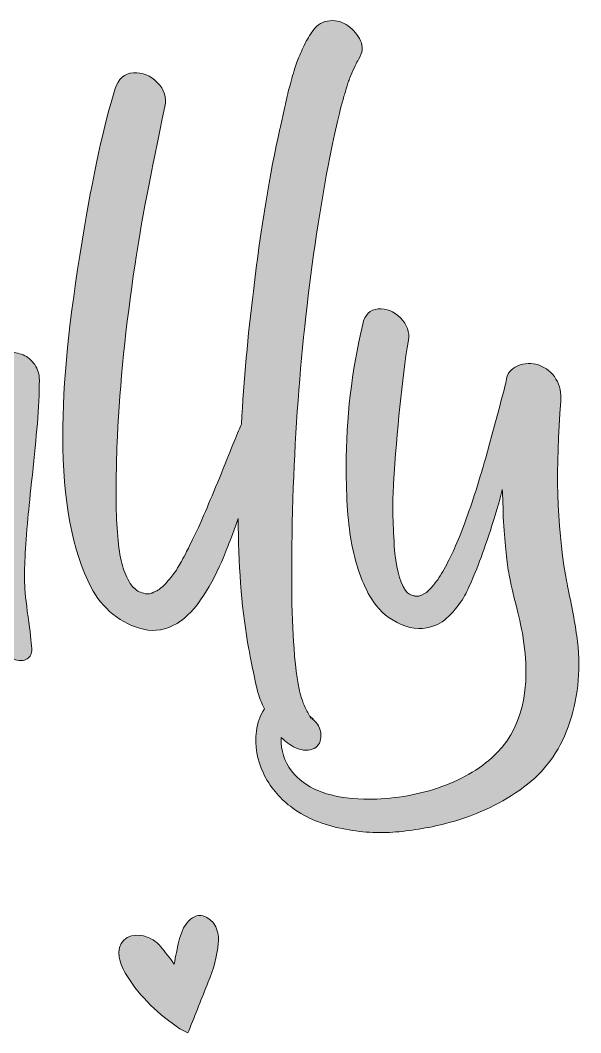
# Model space of a CAD drawing. Header units: inches. Extents: x 181 to 899, y -1027 to -53.
# Drawn here: x 656.6 to 892.8, y -549.8 to -122.8 of the extents above; entities that cross this region are included whole.
import ezdxf

# ---------------------------------------------------------------- set-up
doc = ezdxf.new("R2010")
doc.units = ezdxf.units.IN
doc.header["$MEASUREMENT"] = 0
doc.layers.add('Layer 1', color=7, linetype='Continuous')

# ---------------------------------------------------------------- blocks, each defined once
blk = doc.blocks.new('block 2')
at = {"layer": 'Layer 1', "true_color": 0xffffff}
h = blk.add_hatch(color=7, dxfattribs=at)
h.dxf.hatch_style = 2
edge = h.paths.add_edge_path()
edge.add_spline(control_points=[(886.67, -422.94), (891.12, -411.83), (892.79, -399.91), (891.67, -387.18), (891.37, -384.15), (890.92, -380.84), (890.31, -377.25), (889.7, -373.67), (888.97, -369.8), (888.11, -365.66), (887.25, -361.51), (886.67, -358.53), (886.37, -356.71), (882.73, -335.8), (882.07, -311.4), (884.4, -283.51), (884.7, -280.08), (884.02, -276.94), (882.36, -274.12), (880.69, -271.29), (878.24, -269.32), (875, -268.2), (872.07, -267.2), (869.14, -267.32), (866.21, -268.58), (863.28, -269.85), (861.67, -271.99), (861.36, -275.03), (861.36, -275.13), (861.34, -275.28), (861.29, -275.48), (861.24, -275.68), (861.21, -275.84), (861.21, -275.93), (861.11, -276.24), (859.54, -282.15), (856.51, -293.67), (853.28, -305.39), (851.46, -311.85), (851.06, -313.07), (847.82, -323.98), (844.69, -333.17), (841.66, -340.65), (838.83, -347.62), (835.95, -353.38), (833.02, -357.93), (832.01, -359.44), (831, -360.76), (829.99, -361.87), (829.99, -361.87), (828.32, -363.53), (828.32, -363.53), (828.32, -363.53), (827.72, -364.14), (827.72, -364.14), (827.72, -364.14), (827.26, -364.44), (827.26, -364.44), (827.26, -364.44), (825.44, -365.35), (825.44, -365.35), (825.44, -365.35), (825.29, -365.35), (825.29, -365.35), (825.29, -365.35), (824.99, -365.5), (824.99, -365.5), (824.79, -365.61), (824.38, -365.66), (823.78, -365.66), (823.78, -365.66), (823.02, -365.66), (823.02, -365.66), (822.92, -365.66), (822.87, -365.63), (822.87, -365.58), (822.87, -365.53), (822.82, -365.5), (822.72, -365.5), (822.62, -365.5), (822.41, -365.48), (822.11, -365.43), (821.81, -365.38), (821.6, -365.3), (821.5, -365.2), (821.1, -365), (820.8, -364.9), (820.59, -364.9), (820.59, -364.9), (820.14, -364.59), (820.14, -364.59), (819.63, -364.19), (819.23, -363.74), (818.93, -363.23), (816.3, -359.29), (814.73, -353.08), (814.23, -344.59), (813.52, -334.39), (813.42, -325.65), (813.93, -318.37), (815.34, -295.23), (817.41, -275.03), (820.14, -257.75), (820.75, -254.31), (819.63, -251.18), (816.81, -248.35), (813.98, -245.52), (810.84, -244.26), (807.41, -244.56), (803.97, -244.87), (801.8, -246.99), (800.89, -250.93), (796.25, -270.93), (793.92, -290.89), (793.92, -310.79), (793.92, -324.64), (794.73, -335.7), (796.35, -343.98), (798.37, -354.09), (801.4, -362.12), (805.44, -368.08), (808.37, -372.32), (812.28, -375.51), (817.18, -377.63), (822.08, -379.75), (826.81, -379.9), (831.35, -378.08), (834.08, -376.97), (836.63, -375.03), (839.01, -372.25), (841.38, -369.47), (843.15, -366.94), (844.31, -364.67), (845.47, -362.4), (846.81, -359.39), (848.33, -355.65), (851.56, -347.87), (855.05, -337.47), (858.79, -324.43), (858.89, -324.03), (859.04, -323.4), (859.24, -322.54), (859.44, -321.68), (859.6, -321.05), (859.7, -320.64), (859.8, -321.96), (859.9, -323.9), (860, -326.48), (860.1, -329.06), (860.15, -331), (860.15, -332.31), (860.76, -342.82), (861.51, -350.6), (862.42, -355.65), (862.93, -358.59), (863.89, -362.88), (865.3, -368.54), (866.72, -374.19), (867.68, -378.44), (868.18, -381.27), (872.33, -405.01), (868.03, -422.54), (855.3, -433.86), (848.53, -439.82), (840.32, -444.26), (830.67, -447.19), (821.02, -450.12), (811.25, -451.49), (801.35, -451.29), (787.71, -450.88), (777.96, -447.39), (772.1, -440.83), (768.66, -436.99), (766.82, -432.57), (766.56, -427.57), (766.52, -426.78), (766.55, -426), (766.6, -425.24), (768.35, -426.99), (770.33, -428.46), (772.55, -429.61), (775.78, -430.92), (778.41, -431.03), (780.43, -429.92), (782.45, -428.8), (783.41, -426.86), (783.31, -424.08), (783.21, -421.46), (781.99, -419.23), (779.65, -417.38), (779.78, -417.43), (779.9, -417.49), (779.98, -417.49), (779.98, -417.49), (779.07, -416.73), (779.07, -416.73), (779.14, -416.88), (779.2, -416.97), (779.27, -417.07), (779.25, -417.06), (779.24, -417.04), (779.22, -417.03), (779.02, -416.93), (778.92, -416.83), (778.92, -416.73), (778.92, -416.63), (778.97, -416.63), (779.07, -416.73), (779.07, -416.73), (778.61, -416.28), (778.61, -416.28), (778.92, -416.88), (779.07, -417.23), (779.07, -417.34), (779.07, -417.34), (777.86, -415.06), (777.86, -415.06), (777.86, -414.96), (777.75, -414.73), (777.55, -414.38), (777.35, -414.03), (777.15, -413.65), (776.94, -413.24), (776.94, -413.24), (776.64, -412.64), (776.64, -412.64), (776.13, -411.43), (775.63, -410.11), (775.13, -408.7), (773.71, -404.25), (772.65, -397.23), (771.95, -387.63), (770.83, -373.59), (770.68, -352.57), (771.49, -324.58), (773.11, -274.87), (778.11, -227.84), (786.49, -183.48), (788.82, -171.46), (790.99, -161.91), (793.01, -154.84), (793.21, -154.23), (793.49, -153.32), (793.84, -152.11), (794.2, -150.9), (794.47, -149.99), (794.68, -149.38), (794.68, -149.18), (794.78, -148.88), (794.98, -148.48), (795.08, -148.27), (795.21, -147.92), (795.36, -147.41), (795.51, -146.91), (795.64, -146.56), (795.74, -146.35), (797.25, -142.92), (798.37, -140.59), (799.07, -139.38), (800.89, -136.55), (801.19, -133.9), (799.98, -131.43), (798.77, -128.95), (797.05, -126.88), (794.83, -125.21), (792.6, -123.54), (790.03, -122.81), (787.1, -123.01), (784.17, -123.22), (781.8, -124.58), (779.98, -127.11), (778.66, -128.92), (777.42, -131.02), (776.26, -133.4), (775.1, -135.77), (774.16, -137.89), (773.46, -139.76), (772.75, -141.63), (771.95, -144.16), (771.03, -147.34), (770.13, -150.52), (769.52, -152.82), (769.22, -154.23), (768.91, -155.65), (768.36, -158.2), (767.55, -161.89), (766.74, -165.58), (766.24, -167.82), (766.03, -168.63), (761.79, -187.33), (758.05, -210.16), (754.82, -237.14), (752.49, -255.83), (750.83, -274.52), (749.82, -293.21), (748.6, -295.94), (745.77, -302.81), (741.33, -313.82), (736.88, -324.84), (733.3, -333.22), (730.57, -338.98), (730.47, -339.08), (729.99, -340.04), (729.13, -341.86), (728.27, -343.68), (727.77, -344.77), (727.61, -345.12), (727.46, -345.48), (726.98, -346.41), (726.17, -347.92), (725.36, -349.44), (724.81, -350.48), (724.51, -351.03), (724.2, -351.59), (723.67, -352.5), (722.92, -353.76), (722.16, -355.02), (721.5, -356.01), (720.94, -356.71), (720.39, -357.42), (719.73, -358.23), (718.97, -359.14), (718.22, -360.05), (717.43, -360.86), (716.63, -361.56), (715.31, -362.68), (714.55, -363.28), (714.35, -363.38), (714.25, -363.38), (713.87, -363.53), (713.22, -363.84), (712.56, -364.14), (712.18, -364.34), (712.08, -364.44), (711.47, -364.65), (710.77, -364.75), (709.96, -364.75), (709.15, -364.65), (708.24, -364.39), (707.23, -363.99), (706.52, -363.79), (705.81, -363.38), (705.11, -362.78), (705.11, -362.78), (704.05, -361.72), (704.05, -361.72), (704.05, -361.72), (704.05, -361.87), (704.05, -361.87), (702.53, -359.85), (701.27, -357.47), (700.26, -354.74), (698.54, -350), (697.48, -342.16), (697.08, -331.25), (696.87, -322.46), (697.02, -311.45), (697.53, -298.21), (698.54, -276.29), (701.02, -252.09), (704.96, -225.62), (707.38, -209.45), (711.57, -187.33), (717.54, -159.24), (718.34, -155.4), (717.28, -151.99), (714.35, -149.01), (711.42, -146.03), (708.06, -144.69), (704.27, -144.99), (700.49, -145.29), (697.93, -147.52), (696.62, -151.66), (691.87, -166.51), (687.22, -187.93), (682.68, -215.92), (677.22, -248.45), (674.49, -275.88), (674.49, -298.21), (674.49, -325.29), (678.48, -346.56), (686.47, -362.02), (688.69, -366.36), (691.74, -370.13), (695.64, -373.31), (699.52, -376.49), (703.84, -378.61), (708.59, -379.67), (713.34, -380.74), (718.04, -379.9), (722.69, -377.17), (728.85, -373.54), (734.81, -365.5), (740.57, -353.08), (742.59, -348.73), (745.22, -342.01), (748.45, -332.92), (748.45, -352.02), (749.77, -369.39), (752.39, -385.05), (753.2, -389.4), (753.68, -392.03), (753.83, -392.94), (753.98, -393.84), (754.52, -396.45), (755.42, -400.74), (756.33, -405.03), (757.22, -408.14), (758.08, -410.06), (758.49, -410.98), (758.96, -412.04), (759.5, -413.23), (757.69, -416.01), (756.54, -419.14), (756.11, -422.64), (755.35, -428.8), (756.33, -434.71), (759.06, -440.37), (761.79, -446.03), (765.58, -450.68), (770.43, -454.32), (776.09, -458.66), (782.86, -461.69), (790.74, -463.41), (798.62, -465.13), (806.22, -465.73), (813.55, -465.23), (820.87, -464.72), (828.27, -463.51), (835.75, -461.59), (847.47, -458.56), (857.9, -453.86), (867.05, -447.5), (876.19, -441.13), (882.73, -432.95), (886.67, -422.94)], knot_values=[0, 0, 0, 0, 1, 1, 1, 2, 2, 2, 3, 3, 3, 4, 4, 4, 5, 5, 5, 6, 6, 6, 7, 7, 7, 8, 8, 8, 9, 9, 9, 10, 10, 10, 11, 11, 11, 12, 12, 12, 13, 13, 13, 14, 14, 14, 15, 15, 15, 16, 16, 16, 17, 17, 17, 18, 18, 18, 19, 19, 19, 20, 20, 20, 21, 21, 21, 22, 22, 22, 23, 23, 23, 24, 24, 24, 25, 25, 25, 26, 26, 26, 27, 27, 27, 28, 28, 28, 29, 29, 29, 30, 30, 30, 31, 31, 31, 32, 32, 32, 33, 33, 33, 34, 34, 34, 35, 35, 35, 36, 36, 36, 37, 37, 37, 38, 38, 38, 39, 39, 39, 40, 40, 40, 41, 41, 41, 42, 42, 42, 43, 43, 43, 44, 44, 44, 45, 45, 45, 46, 46, 46, 47, 47, 47, 48, 48, 48, 49, 49, 49, 50, 50, 50, 51, 51, 51, 52, 52, 52, 53, 53, 53, 54, 54, 54, 55, 55, 55, 56, 56, 56, 57, 57, 57, 58, 58, 58, 59, 59, 59, 60, 60, 60, 61, 61, 61, 62, 62, 62, 63, 63, 63, 64, 64, 64, 65, 65, 65, 66, 66, 66, 67, 67, 67, 68, 68, 68, 69, 69, 69, 70, 70, 70, 71, 71, 71, 72, 72, 72, 73, 73, 73, 74, 74, 74, 75, 75, 75, 76, 76, 76, 77, 77, 77, 78, 78, 78, 79, 79, 79, 80, 80, 80, 81, 81, 81, 82, 82, 82, 83, 83, 83, 84, 84, 84, 85, 85, 85, 86, 86, 86, 87, 87, 87, 88, 88, 88, 89, 89, 89, 90, 90, 90, 91, 91, 91, 92, 92, 92, 93, 93, 93, 94, 94, 94, 95, 95, 95, 96, 96, 96, 97, 97, 97, 98, 98, 98, 99, 99, 99, 100, 100, 100, 101, 101, 101, 102, 102, 102, 103, 103, 103, 104, 104, 104, 105, 105, 105, 106, 106, 106, 107, 107, 107, 108, 108, 108, 109, 109, 109, 110, 110, 110, 111, 111, 111, 112, 112, 112, 113, 113, 113, 114, 114, 114, 115, 115, 115, 116, 116, 116, 117, 117, 117, 118, 118, 118, 119, 119, 119, 120, 120, 120, 121, 121, 121, 122, 122, 122, 123, 123, 123, 124, 124, 124, 125, 125, 125, 126, 126, 126, 127, 127, 127, 128, 128, 128, 129, 129, 129, 130, 130, 130, 131, 131, 131, 132, 132, 132, 133, 133, 133, 134, 134, 134, 135, 135, 135, 136, 136, 136, 137, 137, 137, 138, 138, 138, 139, 139, 139, 140, 140, 140, 141, 141, 141, 142, 142, 142, 143, 143, 143, 144, 144, 144, 145, 145, 145, 145], degree=3, periodic=1)
h = blk.add_hatch(color=7, dxfattribs=at)
h.dxf.hatch_style = 2
edge = h.paths.add_edge_path()
edge.add_spline(control_points=[(537.47, -313.59), (535.63, -312.26), (533.51, -311.89), (531.09, -312.47), (530.18, -311.14), (529.01, -310.34), (527.59, -310.09), (527.93, -306.26), (528.43, -300.49), (529.1, -292.78), (529.76, -285.08), (530.26, -279.31), (530.6, -275.48), (530.76, -273.14), (531.07, -269.52), (531.53, -264.6), (531.99, -259.69), (532.35, -255.77), (532.59, -252.86), (532.84, -249.94), (533.09, -246.4), (533.34, -242.23), (533.59, -238.07), (533.72, -234.23), (533.72, -230.73), (533.72, -228.4), (532.8, -226.24), (530.97, -224.24), (529.14, -222.24), (527.1, -221.03), (524.85, -220.61), (522.68, -220.11), (520.53, -220.4), (518.41, -221.49), (516.28, -222.57), (515.14, -224.24), (514.97, -226.49), (514.22, -236.07), (513.64, -245.88), (513.22, -255.92), (512.81, -265.96), (512.47, -278.46), (512.22, -293.41), (511.97, -308.37), (511.77, -318.22), (511.6, -322.97), (511.43, -329.63), (511.06, -340.17), (510.47, -354.59), (509.89, -369), (509.47, -381.71), (509.22, -392.7), (508.97, -403.7), (508.85, -414.24), (508.85, -424.32), (508.85, -431.9), (509.22, -436.99), (509.97, -439.57), (510.64, -441.82), (511.72, -443.69), (513.22, -445.19), (514.3, -446.27), (515.47, -447.07), (516.72, -447.57), (517.39, -447.82), (517.97, -447.94), (518.47, -447.94), (518.47, -447.94), (520.1, -447.94), (520.1, -447.94), (520.76, -447.77), (521.3, -447.61), (521.72, -447.44), (520.89, -448.61), (520.22, -449.44), (519.72, -449.94), (519.05, -450.86), (518.89, -451.84), (519.22, -452.88), (519.55, -453.92), (520.26, -454.69), (521.35, -455.19), (522.43, -455.69), (523.39, -455.52), (524.22, -454.69), (538.05, -440.86), (546.09, -420.32), (548.34, -393.08), (549.01, -384.91), (548.76, -372.62), (547.59, -356.21), (547.59, -355.71), (546.84, -348.5), (545.34, -334.59), (545.17, -333.76), (545.09, -333.17), (545.09, -332.84), (547.59, -332.92), (550.38, -332.76), (553.46, -332.34), (560.05, -331.42), (566.21, -329.26), (571.96, -325.84), (572.88, -325.29), (573.75, -324.73), (574.58, -324.18), (575.09, -331.85), (575.91, -338.4), (577.04, -343.83), (579.16, -354.44), (582.2, -362.42), (586.14, -367.78), (589.37, -372.22), (593.31, -375.48), (597.96, -377.55), (602.6, -379.63), (607.2, -379.6), (611.75, -377.48), (614.48, -376.27), (617.03, -374.14), (619.4, -371.11), (621.77, -368.08), (623.5, -365.48), (624.55, -363.31), (625.62, -361.14), (626.95, -358.03), (628.57, -353.99), (632, -345.6), (635.54, -334.99), (639.18, -322.16), (639.28, -321.96), (639.38, -321.63), (639.48, -321.17), (639.58, -320.72), (639.63, -320.39), (639.63, -320.19), (639.33, -328.07), (639.18, -332.06), (639.18, -332.16), (639.08, -341.46), (639.89, -351.16), (641.6, -361.26), (643.63, -373.79), (646.61, -383.18), (650.55, -389.45), (651.46, -390.86), (652.82, -391.87), (654.64, -392.48), (656.46, -393.09), (658.07, -392.99), (659.49, -392.18), (660.9, -391.37), (661.56, -389.9), (661.46, -387.78), (661.26, -385.05), (660.73, -380.58), (659.87, -374.37), (659.01, -368.16), (658.53, -363.33), (658.43, -359.9), (658.22, -354.74), (658.68, -345.7), (659.79, -332.77), (660.19, -328.63), (660.83, -322.54), (661.69, -314.51), (662.54, -306.47), (663.25, -299.25), (663.81, -292.83), (664.36, -286.42), (664.64, -280.33), (664.64, -274.57), (664.64, -272.15), (663.98, -269.97), (662.67, -268.05), (661.36, -266.14), (659.72, -264.77), (657.75, -263.96), (655.78, -263.15), (653.75, -262.73), (651.68, -262.67), (649.61, -262.62), (647.74, -263.28), (646.08, -264.64), (644.41, -266.01), (643.32, -267.9), (642.82, -270.33), (642.01, -272.25), (641.28, -274.32), (640.62, -276.54), (639.96, -278.76), (639.31, -281.34), (638.65, -284.27), (637.99, -287.2), (637.46, -289.32), (637.06, -290.63), (633.82, -302.36), (632, -308.82), (631.6, -310.03), (628.17, -321.86), (624.93, -331.56), (621.9, -339.13), (620.08, -343.68), (618.77, -346.94), (617.96, -348.91), (617.15, -350.88), (615.69, -353.56), (613.57, -356.94), (611.44, -360.33), (609.22, -362.88), (606.9, -364.59), (606.9, -364.59), (607.05, -364.44), (607.05, -364.44), (607.05, -364.44), (605.08, -365.5), (605.08, -365.5), (604.88, -365.61), (604.52, -365.66), (604.02, -365.66), (604.02, -365.66), (603.41, -365.66), (603.41, -365.66), (603.21, -365.66), (603.06, -365.66), (602.96, -365.66), (602.96, -365.66), (602.65, -365.81), (602.65, -365.81), (602.65, -365.81), (601.75, -365.35), (601.75, -365.35), (600.53, -364.85), (599.52, -363.99), (598.71, -362.78), (596.29, -359.04), (594.77, -352.77), (594.17, -343.98), (593.56, -333.98), (593.46, -324.38), (593.87, -315.19), (594.67, -297.51), (596.84, -275.18), (600.38, -248.2), (600.68, -245.68), (600.08, -243.25), (598.56, -240.93), (596.14, -237.39), (592.96, -235.42), (589.02, -235.01), (584.67, -234.61), (582.04, -236.73), (581.13, -241.38), (576.08, -266.74), (573.71, -289.32), (574.01, -309.12), (574.03, -310.79), (574.07, -312.41), (574.12, -314), (572.31, -315.61), (570.76, -316.82), (569.46, -317.59), (564.8, -320.43), (560.09, -322.3), (555.34, -323.22), (551.42, -323.97), (547.63, -324.18), (543.97, -323.84), (542.97, -319.34), (540.8, -315.93), (537.47, -313.59)], knot_values=[0, 0, 0, 0, 1, 1, 1, 2, 2, 2, 3, 3, 3, 4, 4, 4, 5, 5, 5, 6, 6, 6, 7, 7, 7, 8, 8, 8, 9, 9, 9, 10, 10, 10, 11, 11, 11, 12, 12, 12, 13, 13, 13, 14, 14, 14, 15, 15, 15, 16, 16, 16, 17, 17, 17, 18, 18, 18, 19, 19, 19, 20, 20, 20, 21, 21, 21, 22, 22, 22, 23, 23, 23, 24, 24, 24, 25, 25, 25, 26, 26, 26, 27, 27, 27, 28, 28, 28, 29, 29, 29, 30, 30, 30, 31, 31, 31, 32, 32, 32, 33, 33, 33, 34, 34, 34, 35, 35, 35, 36, 36, 36, 37, 37, 37, 38, 38, 38, 39, 39, 39, 40, 40, 40, 41, 41, 41, 42, 42, 42, 43, 43, 43, 44, 44, 44, 45, 45, 45, 46, 46, 46, 47, 47, 47, 48, 48, 48, 49, 49, 49, 50, 50, 50, 51, 51, 51, 52, 52, 52, 53, 53, 53, 54, 54, 54, 55, 55, 55, 56, 56, 56, 57, 57, 57, 58, 58, 58, 59, 59, 59, 60, 60, 60, 61, 61, 61, 62, 62, 62, 63, 63, 63, 64, 64, 64, 65, 65, 65, 66, 66, 66, 67, 67, 67, 68, 68, 68, 69, 69, 69, 70, 70, 70, 71, 71, 71, 72, 72, 72, 73, 73, 73, 74, 74, 74, 75, 75, 75, 76, 76, 76, 77, 77, 77, 78, 78, 78, 79, 79, 79, 80, 80, 80, 81, 81, 81, 82, 82, 82, 83, 83, 83, 84, 84, 84, 85, 85, 85, 86, 86, 86, 87, 87, 87, 88, 88, 88, 89, 89, 89, 90, 90, 90, 90], degree=3, periodic=1)
edge = h.paths.add_edge_path()
edge.add_spline(control_points=[(523.85, -444.82), (524.1, -443.82), (524.1, -442.73), (523.85, -441.57), (523.85, -441.57), (523.72, -441.44), (523.72, -441.44), (523.59, -441.32), (523.53, -441.07), (523.5, -440.75), (523.52, -440.84), (523.55, -440.94), (523.6, -441.07), (523.68, -441.32), (523.76, -441.48), (523.85, -441.57), (523.85, -441.57), (523.97, -441.69), (523.97, -441.69), (524.22, -441.94), (524.39, -442.11), (524.47, -442.19), (524.47, -442.19), (523.6, -440.69), (523.6, -440.69), (523.6, -440.69), (523.48, -440.58), (523.48, -440.58), (523.48, -440.53), (523.47, -440.5), (523.47, -440.44), (523.47, -440.44), (523.47, -440.32), (523.47, -440.32), (523.47, -440.32), (523.47, -440.19), (523.47, -440.19), (523.47, -440.44), (523.51, -440.61), (523.6, -440.69), (523.6, -440.69), (523.47, -439.32), (523.47, -439.32), (523.47, -439.15), (523.43, -438.9), (523.35, -438.57), (523.26, -438.23), (523.22, -437.98), (523.22, -437.82), (523.22, -437.74), (523.2, -437.59), (523.16, -437.38), (523.12, -437.17), (523.1, -437.03), (523.1, -436.94), (522.68, -434.11), (522.3, -429.7), (521.97, -423.7), (521.39, -413.28), (521.51, -398.99), (522.35, -380.83), (523.1, -364.25), (524.39, -345.8), (526.22, -325.47), (526.3, -325.63), (526.47, -325.84), (526.72, -326.09), (526.97, -326.76), (527.49, -327.99), (528.28, -329.78), (529.07, -331.57), (529.64, -332.96), (529.97, -333.96), (531.8, -339.05), (533.59, -345.46), (535.34, -353.21), (537.84, -364.46), (539.22, -376.46), (539.47, -389.2), (539.88, -411.61), (534.67, -430.15), (523.85, -444.82)], knot_values=[0, 0, 0, 0, 1, 1, 1, 2, 2, 2, 3, 3, 3, 4, 4, 4, 5, 5, 5, 6, 6, 6, 7, 7, 7, 8, 8, 8, 9, 9, 9, 10, 10, 10, 11, 11, 11, 12, 12, 12, 13, 13, 13, 14, 14, 14, 15, 15, 15, 16, 16, 16, 17, 17, 17, 18, 18, 18, 19, 19, 19, 20, 20, 20, 21, 21, 21, 22, 22, 22, 23, 23, 23, 24, 24, 24, 25, 25, 25, 26, 26, 26, 27, 27, 27, 27], degree=3, periodic=1)
h = blk.add_hatch(color=7, dxfattribs=at)
h.dxf.hatch_style = 2
edge = h.paths.add_edge_path()
edge.add_spline(control_points=[(738.97, -505.1), (738.03, -503.06), (736.4, -501.73), (734.44, -500.85), (732.1, -499.79), (729.52, -500.53), (727.52, -502.69), (725.3, -505.09), (724.19, -508.07), (723.43, -511.16), (722.66, -514.29), (722.13, -517.47), (721.44, -520.9), (721.06, -520.32), (720.82, -519.88), (720.51, -519.49), (718.71, -517.22), (717.03, -514.84), (715.06, -512.72), (713.04, -510.55), (710.38, -509.32), (707.45, -508.76), (701.6, -507.64), (697.21, -512.09), (698.27, -517.95), (698.78, -520.79), (699.95, -523.31), (701.46, -525.7), (707.25, -534.87), (714.96, -542.13), (723.9, -548.15), (724.9, -548.83), (726.06, -549.26), (727.15, -549.81), (727.39, -549.4), (727.55, -549.18), (727.65, -548.94), (730.38, -542.08), (733.07, -535.2), (735.84, -528.35), (737.97, -523.09), (739.52, -517.71), (740.06, -512.05), (740.3, -509.62), (739.99, -507.31), (738.97, -505.1)], knot_values=[0, 0, 0, 0, 1, 1, 1, 2, 2, 2, 3, 3, 3, 4, 4, 4, 5, 5, 5, 6, 6, 6, 7, 7, 7, 8, 8, 8, 9, 9, 9, 10, 10, 10, 11, 11, 11, 12, 12, 12, 13, 13, 13, 14, 14, 14, 15, 15, 15, 15], degree=3, periodic=1)
at = {"layer": 'Layer 1', "lineweight": 0}
for points, knots in [([(886.67, -422.94), (891.12, -411.83), (892.79, -399.91), (891.67, -387.18), (891.37, -384.15), (890.92, -380.84), (890.31, -377.25), (889.7, -373.67), (888.97, -369.8), (888.11, -365.66), (887.25, -361.51), (886.67, -358.53), (886.37, -356.71), (882.73, -335.8), (882.07, -311.4), (884.4, -283.51), (884.7, -280.08), (884.02, -276.94), (882.36, -274.12), (880.69, -271.29), (878.24, -269.32), (875, -268.2), (872.07, -267.2), (869.14, -267.32), (866.21, -268.58), (863.28, -269.85), (861.67, -271.99), (861.36, -275.03), (861.36, -275.13), (861.34, -275.28), (861.29, -275.48), (861.24, -275.68), (861.21, -275.84), (861.21, -275.93), (861.11, -276.24), (859.54, -282.15), (856.51, -293.67), (853.28, -305.39), (851.46, -311.85), (851.06, -313.07), (847.82, -323.98), (844.69, -333.17), (841.66, -340.65), (838.83, -347.62), (835.95, -353.38), (833.02, -357.93), (832.01, -359.44), (831, -360.76), (829.99, -361.87), (829.99, -361.87), (828.32, -363.53), (828.32, -363.53), (828.32, -363.53), (827.72, -364.14), (827.72, -364.14), (827.72, -364.14), (827.26, -364.44), (827.26, -364.44), (827.26, -364.44), (825.44, -365.35), (825.44, -365.35), (825.44, -365.35), (825.29, -365.35), (825.29, -365.35), (825.29, -365.35), (824.99, -365.5), (824.99, -365.5), (824.79, -365.61), (824.38, -365.66), (823.78, -365.66), (823.78, -365.66), (823.02, -365.66), (823.02, -365.66), (822.92, -365.66), (822.87, -365.63), (822.87, -365.58), (822.87, -365.53), (822.82, -365.5), (822.72, -365.5), (822.62, -365.5), (822.41, -365.48), (822.11, -365.43), (821.81, -365.38), (821.6, -365.3), (821.5, -365.2), (821.1, -365), (820.8, -364.9), (820.59, -364.9), (820.59, -364.9), (820.14, -364.59), (820.14, -364.59), (819.63, -364.19), (819.23, -363.74), (818.93, -363.23), (816.3, -359.29), (814.73, -353.08), (814.23, -344.59), (813.52, -334.39), (813.42, -325.65), (813.93, -318.37), (815.34, -295.23), (817.41, -275.03), (820.14, -257.75), (820.75, -254.31), (819.63, -251.18), (816.81, -248.35), (813.98, -245.52), (810.84, -244.26), (807.41, -244.56), (803.97, -244.87), (801.8, -246.99), (800.89, -250.93), (796.25, -270.93), (793.92, -290.89), (793.92, -310.79), (793.92, -324.64), (794.73, -335.7), (796.35, -343.98), (798.37, -354.09), (801.4, -362.12), (805.44, -368.08), (808.37, -372.32), (812.28, -375.51), (817.18, -377.63), (822.08, -379.75), (826.81, -379.9), (831.35, -378.08), (834.08, -376.97), (836.63, -375.03), (839.01, -372.25), (841.38, -369.47), (843.15, -366.94), (844.31, -364.67), (845.47, -362.4), (846.81, -359.39), (848.33, -355.65), (851.56, -347.87), (855.05, -337.47), (858.79, -324.43), (858.89, -324.03), (859.04, -323.4), (859.24, -322.54), (859.44, -321.68), (859.6, -321.05), (859.7, -320.64), (859.8, -321.96), (859.9, -323.9), (860, -326.48), (860.1, -329.06), (860.15, -331), (860.15, -332.31), (860.76, -342.82), (861.51, -350.6), (862.42, -355.65), (862.93, -358.59), (863.89, -362.88), (865.3, -368.54), (866.72, -374.19), (867.68, -378.44), (868.18, -381.27), (872.33, -405.01), (868.03, -422.54), (855.3, -433.86), (848.53, -439.82), (840.32, -444.26), (830.67, -447.19), (821.02, -450.12), (811.25, -451.49), (801.35, -451.29), (787.71, -450.88), (777.96, -447.39), (772.1, -440.83), (768.66, -436.99), (766.82, -432.57), (766.56, -427.57), (766.52, -426.78), (766.55, -426), (766.6, -425.24), (768.35, -426.99), (770.33, -428.46), (772.55, -429.61), (775.78, -430.92), (778.41, -431.03), (780.43, -429.92), (782.45, -428.8), (783.41, -426.86), (783.31, -424.08), (783.21, -421.46), (781.99, -419.23), (779.65, -417.38), (779.78, -417.43), (779.9, -417.49), (779.98, -417.49), (779.98, -417.49), (779.07, -416.73), (779.07, -416.73), (779.14, -416.88), (779.2, -416.97), (779.27, -417.07), (779.25, -417.06), (779.24, -417.04), (779.22, -417.03), (779.02, -416.93), (778.92, -416.83), (778.92, -416.73), (778.92, -416.63), (778.97, -416.63), (779.07, -416.73), (779.07, -416.73), (778.61, -416.28), (778.61, -416.28), (778.92, -416.88), (779.07, -417.23), (779.07, -417.34), (779.07, -417.34), (777.86, -415.06), (777.86, -415.06), (777.86, -414.96), (777.75, -414.73), (777.55, -414.38), (777.35, -414.03), (777.15, -413.65), (776.94, -413.24), (776.94, -413.24), (776.64, -412.64), (776.64, -412.64), (776.13, -411.43), (775.63, -410.11), (775.13, -408.7), (773.71, -404.25), (772.65, -397.23), (771.95, -387.63), (770.83, -373.59), (770.68, -352.57), (771.49, -324.58), (773.11, -274.87), (778.11, -227.84), (786.49, -183.48), (788.82, -171.46), (790.99, -161.91), (793.01, -154.84), (793.21, -154.23), (793.49, -153.32), (793.84, -152.11), (794.2, -150.9), (794.47, -149.99), (794.68, -149.38), (794.68, -149.18), (794.78, -148.88), (794.98, -148.48), (795.08, -148.27), (795.21, -147.92), (795.36, -147.41), (795.51, -146.91), (795.64, -146.56), (795.74, -146.35), (797.25, -142.92), (798.37, -140.59), (799.07, -139.38), (800.89, -136.55), (801.19, -133.9), (799.98, -131.43), (798.77, -128.95), (797.05, -126.88), (794.83, -125.21), (792.6, -123.54), (790.03, -122.81), (787.1, -123.01), (784.17, -123.22), (781.8, -124.58), (779.98, -127.11), (778.66, -128.92), (777.42, -131.02), (776.26, -133.4), (775.1, -135.77), (774.16, -137.89), (773.46, -139.76), (772.75, -141.63), (771.95, -144.16), (771.03, -147.34), (770.13, -150.52), (769.52, -152.82), (769.22, -154.23), (768.91, -155.65), (768.36, -158.2), (767.55, -161.89), (766.74, -165.58), (766.24, -167.82), (766.03, -168.63), (761.79, -187.33), (758.05, -210.16), (754.82, -237.14), (752.49, -255.83), (750.83, -274.52), (749.82, -293.21), (748.6, -295.94), (745.77, -302.81), (741.33, -313.82), (736.88, -324.84), (733.3, -333.22), (730.57, -338.98), (730.47, -339.08), (729.99, -340.04), (729.13, -341.86), (728.27, -343.68), (727.77, -344.77), (727.61, -345.12), (727.46, -345.48), (726.98, -346.41), (726.17, -347.92), (725.36, -349.44), (724.81, -350.48), (724.51, -351.03), (724.2, -351.59), (723.67, -352.5), (722.92, -353.76), (722.16, -355.02), (721.5, -356.01), (720.94, -356.71), (720.39, -357.42), (719.73, -358.23), (718.97, -359.14), (718.22, -360.05), (717.43, -360.86), (716.63, -361.56), (715.31, -362.68), (714.55, -363.28), (714.35, -363.38), (714.25, -363.38), (713.87, -363.53), (713.22, -363.84), (712.56, -364.14), (712.18, -364.34), (712.08, -364.44), (711.47, -364.65), (710.77, -364.75), (709.96, -364.75), (709.15, -364.65), (708.24, -364.39), (707.23, -363.99), (706.52, -363.79), (705.81, -363.38), (705.11, -362.78), (705.11, -362.78), (704.05, -361.72), (704.05, -361.72), (704.05, -361.72), (704.05, -361.87), (704.05, -361.87), (702.53, -359.85), (701.27, -357.47), (700.26, -354.74), (698.54, -350), (697.48, -342.16), (697.08, -331.25), (696.87, -322.46), (697.02, -311.45), (697.53, -298.21), (698.54, -276.29), (701.02, -252.09), (704.96, -225.62), (707.38, -209.45), (711.57, -187.33), (717.54, -159.24), (718.34, -155.4), (717.28, -151.99), (714.35, -149.01), (711.42, -146.03), (708.06, -144.69), (704.27, -144.99), (700.49, -145.29), (697.93, -147.52), (696.62, -151.66), (691.87, -166.51), (687.22, -187.93), (682.68, -215.92), (677.22, -248.45), (674.49, -275.88), (674.49, -298.21), (674.49, -325.29), (678.48, -346.56), (686.47, -362.02), (688.69, -366.36), (691.74, -370.13), (695.64, -373.31), (699.52, -376.49), (703.84, -378.61), (708.59, -379.67), (713.34, -380.74), (718.04, -379.9), (722.69, -377.17), (728.85, -373.54), (734.81, -365.5), (740.57, -353.08), (742.59, -348.73), (745.22, -342.01), (748.45, -332.92), (748.45, -352.02), (749.77, -369.39), (752.39, -385.05), (753.2, -389.4), (753.68, -392.03), (753.83, -392.94), (753.98, -393.84), (754.52, -396.45), (755.42, -400.74), (756.33, -405.03), (757.22, -408.14), (758.08, -410.06), (758.49, -410.98), (758.96, -412.04), (759.5, -413.23), (757.69, -416.01), (756.54, -419.14), (756.11, -422.64), (755.35, -428.8), (756.33, -434.71), (759.06, -440.37), (761.79, -446.03), (765.58, -450.68), (770.43, -454.32), (776.09, -458.66), (782.86, -461.69), (790.74, -463.41), (798.62, -465.13), (806.22, -465.73), (813.55, -465.23), (820.87, -464.72), (828.27, -463.51), (835.75, -461.59), (847.47, -458.56), (857.9, -453.86), (867.05, -447.5), (876.19, -441.13), (882.73, -432.95), (886.67, -422.94)], [0, 0, 0, 0, 1, 1, 1, 2, 2, 2, 3, 3, 3, 4, 4, 4, 5, 5, 5, 6, 6, 6, 7, 7, 7, 8, 8, 8, 9, 9, 9, 10, 10, 10, 11, 11, 11, 12, 12, 12, 13, 13, 13, 14, 14, 14, 15, 15, 15, 16, 16, 16, 17, 17, 17, 18, 18, 18, 19, 19, 19, 20, 20, 20, 21, 21, 21, 22, 22, 22, 23, 23, 23, 24, 24, 24, 25, 25, 25, 26, 26, 26, 27, 27, 27, 28, 28, 28, 29, 29, 29, 30, 30, 30, 31, 31, 31, 32, 32, 32, 33, 33, 33, 34, 34, 34, 35, 35, 35, 36, 36, 36, 37, 37, 37, 38, 38, 38, 39, 39, 39, 40, 40, 40, 41, 41, 41, 42, 42, 42, 43, 43, 43, 44, 44, 44, 45, 45, 45, 46, 46, 46, 47, 47, 47, 48, 48, 48, 49, 49, 49, 50, 50, 50, 51, 51, 51, 52, 52, 52, 53, 53, 53, 54, 54, 54, 55, 55, 55, 56, 56, 56, 57, 57, 57, 58, 58, 58, 59, 59, 59, 60, 60, 60, 61, 61, 61, 62, 62, 62, 63, 63, 63, 64, 64, 64, 65, 65, 65, 66, 66, 66, 67, 67, 67, 68, 68, 68, 69, 69, 69, 70, 70, 70, 71, 71, 71, 72, 72, 72, 73, 73, 73, 74, 74, 74, 75, 75, 75, 76, 76, 76, 77, 77, 77, 78, 78, 78, 79, 79, 79, 80, 80, 80, 81, 81, 81, 82, 82, 82, 83, 83, 83, 84, 84, 84, 85, 85, 85, 86, 86, 86, 87, 87, 87, 88, 88, 88, 89, 89, 89, 90, 90, 90, 91, 91, 91, 92, 92, 92, 93, 93, 93, 94, 94, 94, 95, 95, 95, 96, 96, 96, 97, 97, 97, 98, 98, 98, 99, 99, 99, 100, 100, 100, 101, 101, 101, 102, 102, 102, 103, 103, 103, 104, 104, 104, 105, 105, 105, 106, 106, 106, 107, 107, 107, 108, 108, 108, 109, 109, 109, 110, 110, 110, 111, 111, 111, 112, 112, 112, 113, 113, 113, 114, 114, 114, 115, 115, 115, 116, 116, 116, 117, 117, 117, 118, 118, 118, 119, 119, 119, 120, 120, 120, 121, 121, 121, 122, 122, 122, 123, 123, 123, 124, 124, 124, 125, 125, 125, 126, 126, 126, 127, 127, 127, 128, 128, 128, 129, 129, 129, 130, 130, 130, 131, 131, 131, 132, 132, 132, 133, 133, 133, 134, 134, 134, 135, 135, 135, 136, 136, 136, 137, 137, 137, 138, 138, 138, 139, 139, 139, 140, 140, 140, 141, 141, 141, 142, 142, 142, 143, 143, 143, 144, 144, 144, 145, 145, 145, 145]), ([(537.47, -313.59), (535.63, -312.26), (533.51, -311.89), (531.09, -312.47), (530.18, -311.14), (529.01, -310.34), (527.59, -310.09), (527.93, -306.26), (528.43, -300.49), (529.1, -292.78), (529.76, -285.08), (530.26, -279.31), (530.6, -275.48), (530.76, -273.14), (531.07, -269.52), (531.53, -264.6), (531.99, -259.69), (532.35, -255.77), (532.59, -252.86), (532.84, -249.94), (533.09, -246.4), (533.34, -242.23), (533.59, -238.07), (533.72, -234.23), (533.72, -230.73), (533.72, -228.4), (532.8, -226.24), (530.97, -224.24), (529.14, -222.24), (527.1, -221.03), (524.85, -220.61), (522.68, -220.11), (520.53, -220.4), (518.41, -221.49), (516.28, -222.57), (515.14, -224.24), (514.97, -226.49), (514.22, -236.07), (513.64, -245.88), (513.22, -255.92), (512.81, -265.96), (512.47, -278.46), (512.22, -293.41), (511.97, -308.37), (511.77, -318.22), (511.6, -322.97), (511.43, -329.63), (511.06, -340.17), (510.47, -354.59), (509.89, -369), (509.47, -381.71), (509.22, -392.7), (508.97, -403.7), (508.85, -414.24), (508.85, -424.32), (508.85, -431.9), (509.22, -436.99), (509.97, -439.57), (510.64, -441.82), (511.72, -443.69), (513.22, -445.19), (514.3, -446.27), (515.47, -447.07), (516.72, -447.57), (517.39, -447.82), (517.97, -447.94), (518.47, -447.94), (518.47, -447.94), (520.1, -447.94), (520.1, -447.94), (520.76, -447.77), (521.3, -447.61), (521.72, -447.44), (520.89, -448.61), (520.22, -449.44), (519.72, -449.94), (519.05, -450.86), (518.89, -451.84), (519.22, -452.88), (519.55, -453.92), (520.26, -454.69), (521.35, -455.19), (522.43, -455.69), (523.39, -455.52), (524.22, -454.69), (538.05, -440.86), (546.09, -420.32), (548.34, -393.08), (549.01, -384.91), (548.76, -372.62), (547.59, -356.21), (547.59, -355.71), (546.84, -348.5), (545.34, -334.59), (545.17, -333.76), (545.09, -333.17), (545.09, -332.84), (547.59, -332.92), (550.38, -332.76), (553.46, -332.34), (560.05, -331.42), (566.21, -329.26), (571.96, -325.84), (572.88, -325.29), (573.75, -324.73), (574.58, -324.18), (575.09, -331.85), (575.91, -338.4), (577.04, -343.83), (579.16, -354.44), (582.2, -362.42), (586.14, -367.78), (589.37, -372.22), (593.31, -375.48), (597.96, -377.55), (602.6, -379.63), (607.2, -379.6), (611.75, -377.48), (614.48, -376.27), (617.03, -374.14), (619.4, -371.11), (621.77, -368.08), (623.5, -365.48), (624.55, -363.31), (625.62, -361.14), (626.95, -358.03), (628.57, -353.99), (632, -345.6), (635.54, -334.99), (639.18, -322.16), (639.28, -321.96), (639.38, -321.63), (639.48, -321.17), (639.58, -320.72), (639.63, -320.39), (639.63, -320.19), (639.33, -328.07), (639.18, -332.06), (639.18, -332.16), (639.08, -341.46), (639.89, -351.16), (641.6, -361.26), (643.63, -373.79), (646.61, -383.18), (650.55, -389.45), (651.46, -390.86), (652.82, -391.87), (654.64, -392.48), (656.46, -393.09), (658.07, -392.99), (659.49, -392.18), (660.9, -391.37), (661.56, -389.9), (661.46, -387.78), (661.26, -385.05), (660.73, -380.58), (659.87, -374.37), (659.01, -368.16), (658.53, -363.33), (658.43, -359.9), (658.22, -354.74), (658.68, -345.7), (659.79, -332.77), (660.19, -328.63), (660.83, -322.54), (661.69, -314.51), (662.54, -306.47), (663.25, -299.25), (663.81, -292.83), (664.36, -286.42), (664.64, -280.33), (664.64, -274.57), (664.64, -272.15), (663.98, -269.97), (662.67, -268.05), (661.36, -266.14), (659.72, -264.77), (657.75, -263.96), (655.78, -263.15), (653.75, -262.73), (651.68, -262.67), (649.61, -262.62), (647.74, -263.28), (646.08, -264.64), (644.41, -266.01), (643.32, -267.9), (642.82, -270.33), (642.01, -272.25), (641.28, -274.32), (640.62, -276.54), (639.96, -278.76), (639.31, -281.34), (638.65, -284.27), (637.99, -287.2), (637.46, -289.32), (637.06, -290.63), (633.82, -302.36), (632, -308.82), (631.6, -310.03), (628.17, -321.86), (624.93, -331.56), (621.9, -339.13), (620.08, -343.68), (618.77, -346.94), (617.96, -348.91), (617.15, -350.88), (615.69, -353.56), (613.57, -356.94), (611.44, -360.33), (609.22, -362.88), (606.9, -364.59), (606.9, -364.59), (607.05, -364.44), (607.05, -364.44), (607.05, -364.44), (605.08, -365.5), (605.08, -365.5), (604.88, -365.61), (604.52, -365.66), (604.02, -365.66), (604.02, -365.66), (603.41, -365.66), (603.41, -365.66), (603.21, -365.66), (603.06, -365.66), (602.96, -365.66), (602.96, -365.66), (602.65, -365.81), (602.65, -365.81), (602.65, -365.81), (601.75, -365.35), (601.75, -365.35), (600.53, -364.85), (599.52, -363.99), (598.71, -362.78), (596.29, -359.04), (594.77, -352.77), (594.17, -343.98), (593.56, -333.98), (593.46, -324.38), (593.87, -315.19), (594.67, -297.51), (596.84, -275.18), (600.38, -248.2), (600.68, -245.68), (600.08, -243.25), (598.56, -240.93), (596.14, -237.39), (592.96, -235.42), (589.02, -235.01), (584.67, -234.61), (582.04, -236.73), (581.13, -241.38), (576.08, -266.74), (573.71, -289.32), (574.01, -309.12), (574.03, -310.79), (574.07, -312.41), (574.12, -314), (572.31, -315.61), (570.76, -316.82), (569.46, -317.59), (564.8, -320.43), (560.09, -322.3), (555.34, -323.22), (551.42, -323.97), (547.63, -324.18), (543.97, -323.84), (542.97, -319.34), (540.8, -315.93), (537.47, -313.59)], [0, 0, 0, 0, 1, 1, 1, 2, 2, 2, 3, 3, 3, 4, 4, 4, 5, 5, 5, 6, 6, 6, 7, 7, 7, 8, 8, 8, 9, 9, 9, 10, 10, 10, 11, 11, 11, 12, 12, 12, 13, 13, 13, 14, 14, 14, 15, 15, 15, 16, 16, 16, 17, 17, 17, 18, 18, 18, 19, 19, 19, 20, 20, 20, 21, 21, 21, 22, 22, 22, 23, 23, 23, 24, 24, 24, 25, 25, 25, 26, 26, 26, 27, 27, 27, 28, 28, 28, 29, 29, 29, 30, 30, 30, 31, 31, 31, 32, 32, 32, 33, 33, 33, 34, 34, 34, 35, 35, 35, 36, 36, 36, 37, 37, 37, 38, 38, 38, 39, 39, 39, 40, 40, 40, 41, 41, 41, 42, 42, 42, 43, 43, 43, 44, 44, 44, 45, 45, 45, 46, 46, 46, 47, 47, 47, 48, 48, 48, 49, 49, 49, 50, 50, 50, 51, 51, 51, 52, 52, 52, 53, 53, 53, 54, 54, 54, 55, 55, 55, 56, 56, 56, 57, 57, 57, 58, 58, 58, 59, 59, 59, 60, 60, 60, 61, 61, 61, 62, 62, 62, 63, 63, 63, 64, 64, 64, 65, 65, 65, 66, 66, 66, 67, 67, 67, 68, 68, 68, 69, 69, 69, 70, 70, 70, 71, 71, 71, 72, 72, 72, 73, 73, 73, 74, 74, 74, 75, 75, 75, 76, 76, 76, 77, 77, 77, 78, 78, 78, 79, 79, 79, 80, 80, 80, 81, 81, 81, 82, 82, 82, 83, 83, 83, 84, 84, 84, 85, 85, 85, 86, 86, 86, 87, 87, 87, 88, 88, 88, 89, 89, 89, 90, 90, 90, 90]), ([(738.97, -505.1), (738.03, -503.06), (736.4, -501.73), (734.44, -500.85), (732.1, -499.79), (729.52, -500.53), (727.52, -502.69), (725.3, -505.09), (724.19, -508.07), (723.43, -511.16), (722.66, -514.29), (722.13, -517.47), (721.44, -520.9), (721.06, -520.32), (720.82, -519.88), (720.51, -519.49), (718.71, -517.22), (717.03, -514.84), (715.06, -512.72), (713.04, -510.55), (710.38, -509.32), (707.45, -508.76), (701.6, -507.64), (697.21, -512.09), (698.27, -517.95), (698.78, -520.79), (699.95, -523.31), (701.46, -525.7), (707.25, -534.87), (714.96, -542.13), (723.9, -548.15), (724.9, -548.83), (726.06, -549.26), (727.15, -549.81), (727.39, -549.4), (727.55, -549.18), (727.65, -548.94), (730.38, -542.08), (733.07, -535.2), (735.84, -528.35), (737.97, -523.09), (739.52, -517.71), (740.06, -512.05), (740.3, -509.62), (739.99, -507.31), (738.97, -505.1)], [0, 0, 0, 0, 1, 1, 1, 2, 2, 2, 3, 3, 3, 4, 4, 4, 5, 5, 5, 6, 6, 6, 7, 7, 7, 8, 8, 8, 9, 9, 9, 10, 10, 10, 11, 11, 11, 12, 12, 12, 13, 13, 13, 14, 14, 14, 15, 15, 15, 15])]:
    blk.add_open_spline(points, degree=3, knots=knots, dxfattribs=at)

msp = doc.modelspace()

# ---------------------------------------------------------------- block references
at = {"layer": 'Layer 1'}
msp.add_blockref('block 2', (0, 0), dxfattribs=at)

doc.saveas('drawing.dxf')
